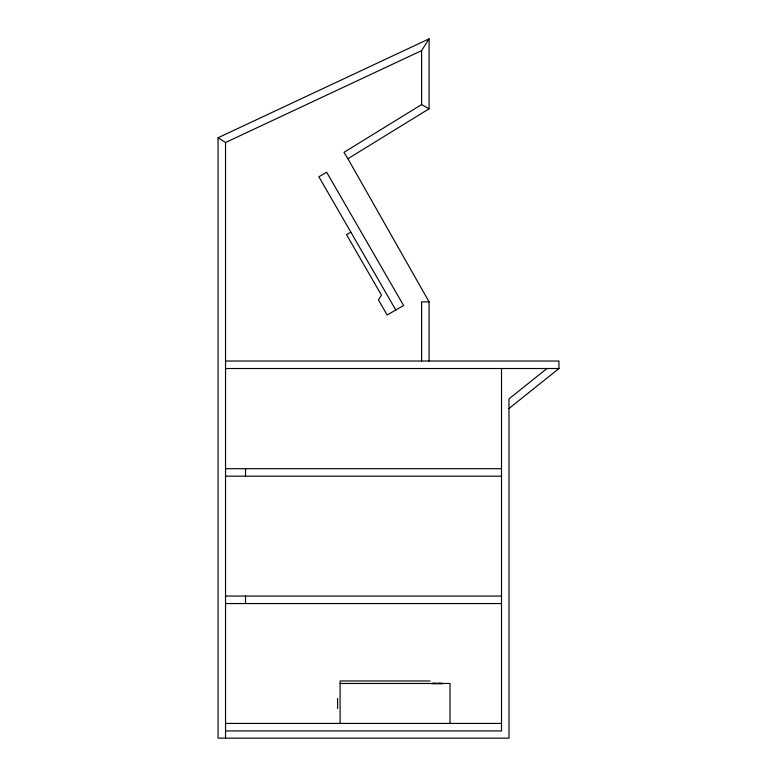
<?xml version="1.0" encoding="UTF-8"?>
<svg xmlns="http://www.w3.org/2000/svg" width="777" height="777" viewBox="0 0 777 777"><rect width="100%" height="100%" fill="white"/><g stroke="black" fill="none" stroke-linecap="round" stroke-linejoin="round"><path stroke-width="1.17" d="M429.089 38.85L218.046 137.752L225.534 142.512L421.59 50.631L429.089 38.85L429.089 108.78L347.911 158.731L429.089 301.855L429.089 361.023M546.959 368.521L509.003 398.883L509.003 738.15L218.046 738.15L218.046 137.752M509.003 408.479L558.954 368.521L558.954 361.023L225.534 361.023M421.59 50.631L421.59 104.594L343.988 152.35L347.911 158.731M350.854 232.138L346.523 234.635L381.488 295.202L378.409 299.854L387.15 314.996L403.593 305.507L326.67 172.271L318.881 176.767L395.804 310.004M429.089 301.855L421.59 301.855L421.59 361.023M225.534 368.521L558.954 368.521M225.534 468.696L501.515 468.696M225.534 476.184L501.515 476.184M225.534 596.066L501.515 596.066M225.534 603.554L501.515 603.554M430.021 680.982L340.103 680.982L340.103 723.436M432.031 683.206L436.276 683.206M437.888 683.206L442.132 683.206M340.103 683.478L450 683.478L450 723.436M431.653 683.702L436.645 683.702M437.509 683.702L442.502 683.702M225.534 723.436L501.515 723.436M225.534 730.934L501.515 730.934L501.515 368.521M421.59 104.594L429.089 108.78M337.606 698.465L337.606 708.449M245.522 468.696L245.522 476.184M245.522 596.066L245.522 603.554M225.534 142.512L225.534 738.15"/></g></svg>
